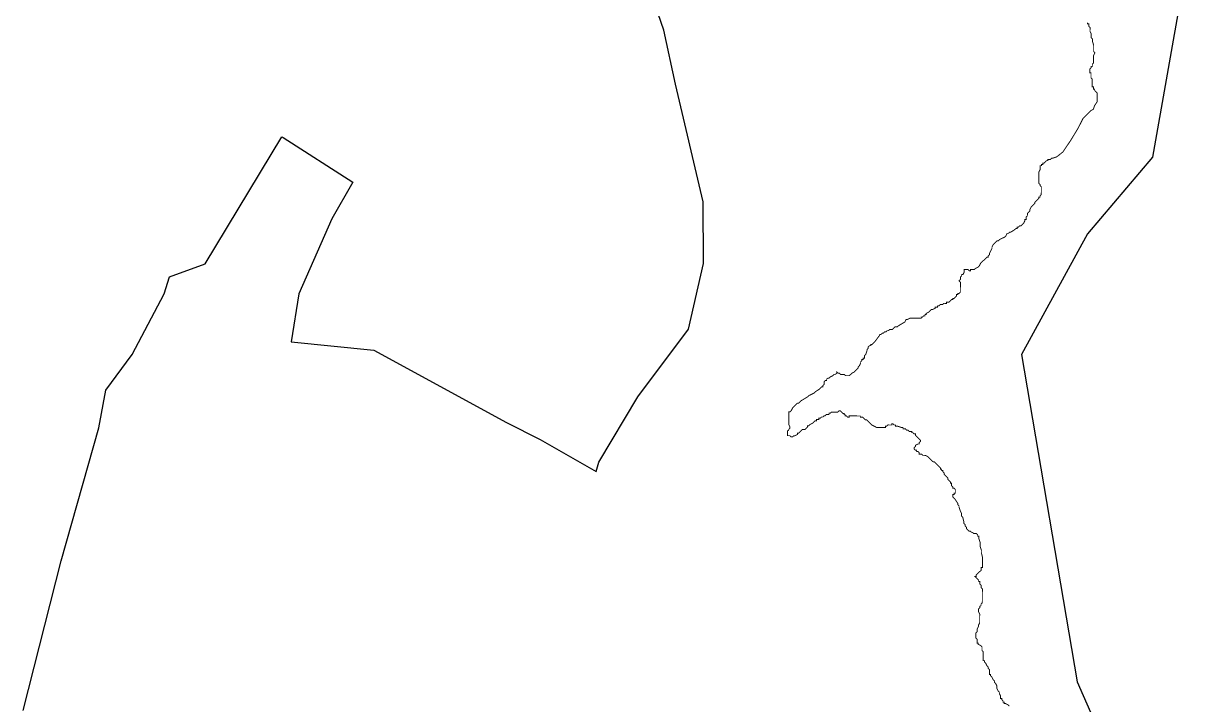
# Model space of a CAD drawing. Header units: metres. Extents: x 319662 to 323428, y 1852503 to 1859804.
# Drawn here: x 319666 to 323378, y 1855440 to 1857622 of the extents above; entities that cross this region are included whole.
import ezdxf

# ---------------------------------------------------------------- set-up
doc = ezdxf.new("R2010")
doc.units = ezdxf.units.M
doc.layers.add('HAZARDS LINE', color=1, linetype='Continuous')
doc.layers.add('village', color=3, linetype='Continuous')

msp = doc.modelspace()

# ---------------------------------------------------------------- linework, layer by layer
at = {"color": 3, "true_color": 0x00ff00, "flags": 128}
msp.add_lwpolyline([(320498.5, 1857256.2), (320721.7, 1857112.6)], dxfattribs=at)
at = {"layer": 'HAZARDS LINE', "lineweight": 18}
msp.add_lwpolyline([(323076.2, 1857623.9, 3.02, 3.02, 0), (323076.2, 1857619.9, 3.02, 3.02, 0), (323080.2, 1857619.9, 3.02, 3.02, 0), (323080.2, 1857615.8, 3.02, 3.02, 0), (323080.2, 1857611.8, 3.02, 3.02, 0), (323084.2, 1857607.8, 3.02, 3.02, 0), (323084.2, 1857603.7, 3.02, 3.02, 0), (323084.1, 1857595.7, 3.02, 3.02, 0), (323088.1, 1857587.6, 3.02, 3.02, 0), (323088, 1857579.6, 3.02, 3.02, 0), (323088, 1857575.5, 3.02, 3.02, 0), (323092, 1857571.5, 3.02, 3.02, 0), (323092, 1857567.5, 3.02, 3.02, 0), (323092, 1857563.4, 3.02, 3.02, 0), (323095.9, 1857551.3, 3.02, 3.02, 0), (323095.9, 1857543.3, 3.02, 3.02, 0), (323095.8, 1857539.3, 3.02, 3.02, 0), (323095.8, 1857531.2, 3.02, 3.02, 0), (323099.8, 1857527.2, 3.02, 3.02, 0), (323095.7, 1857519.1, 3.02, 3.02, 0), (323095.7, 1857515.1, 3.02, 3.02, 0), (323095.7, 1857507.1, 3.02, 3.02, 0), (323095.6, 1857503, 3.02, 3.02, 0), (323095.6, 1857499, 3.02, 3.02, 0), (323095.6, 1857495, 3.02, 3.02, 0), (323091.5, 1857491, 3.02, 3.02, 0), (323091.5, 1857487, 3.02, 3.02, 0), (323091.5, 1857482.9, 3.02, 3.02, 0), (323087.5, 1857483, 3.02, 3.02, 0), (323087.4, 1857478.9, 3.02, 3.02, 0), (323083.4, 1857474.9, 3.02, 3.02, 0), (323083.4, 1857470.9, 3.02, 3.02, 0), (323083.3, 1857462.9, 3.02, 3.02, 0), (323087.3, 1857462.8, 3.02, 3.02, 0), (323087.3, 1857458.8, 3.02, 3.02, 0), (323087.3, 1857454.8, 3.02, 3.02, 0), (323087.3, 1857450.8, 3.02, 3.02, 0), (323087.2, 1857446.7, 3.02, 3.02, 0), (323091.2, 1857442.7, 3.02, 3.02, 0), (323091.2, 1857438.7, 3.02, 3.02, 0), (323091.2, 1857434.7, 3.02, 3.02, 0), (323091.2, 1857430.6, 3.02, 3.02, 0), (323091.1, 1857426.6, 3.02, 3.02, 0), (323091.1, 1857418.6, 3.02, 3.02, 0), (323095.1, 1857418.5, 3.02, 3.02, 0), (323095.1, 1857414.5, 3.02, 3.02, 0), (323095.1, 1857410.5, 3.02, 3.02, 0), (323099.1, 1857410.5, 3.02, 3.02, 0), (323099.1, 1857406.4, 3.02, 3.02, 0), (323107.1, 1857398.3, 3.02, 3.02, 0), (323107, 1857386.3, 3.02, 3.02, 0), (323106.9, 1857370.2, 3.02, 3.02, 0), (323098.8, 1857358.1, 3.02, 3.02, 0), (323094.7, 1857346.1, 3.02, 3.02, 0), (323086.6, 1857342.1, 3.02, 3.02, 0), (323078.5, 1857334.1, 3.02, 3.02, 0), (323062.3, 1857318.1, 3.02, 3.02, 0), (323046, 1857286, 3.02, 3.02, 0), (323021.6, 1857245.9, 3.02, 3.02, 0), (322997.3, 1857209.8, 3.02, 3.02, 0), (322977, 1857193.9, 3.02, 3.02, 0), (322964.9, 1857189.9, 3.02, 3.02, 0), (322960.9, 1857189.9, 3.02, 3.02, 0), (322956.9, 1857185.9, 3.02, 3.02, 0), (322952.8, 1857186, 3.02, 3.02, 0), (322948.8, 1857186, 3.02, 3.02, 0), (322948.8, 1857182, 3.02, 3.02, 0), (322944.8, 1857182, 3.02, 3.02, 0), (322940.7, 1857178, 3.02, 3.02, 0), (322936.7, 1857174, 3.02, 3.02, 0), (322932.7, 1857174, 3.02, 3.02, 0), (322932.6, 1857170, 3.02, 3.02, 0), (322928.6, 1857170, 3.02, 3.02, 0), (322928.6, 1857166, 3.02, 3.02, 0), (322924.6, 1857166, 3.02, 3.02, 0), (322924.5, 1857162, 3.02, 3.02, 0), (322924.5, 1857158, 3.02, 3.02, 0), (322924.5, 1857153.9, 3.02, 3.02, 0), (322920.4, 1857145.9, 3.02, 3.02, 0), (322920.4, 1857141.9, 3.02, 3.02, 0), (322920.3, 1857125.8, 3.02, 3.02, 0), (322920.3, 1857121.8, 3.02, 3.02, 0), (322920.2, 1857117.7, 3.02, 3.02, 0), (322920.2, 1857113.7, 3.02, 3.02, 0), (322920.2, 1857109.7, 3.02, 3.02, 0), (322924.2, 1857105.6, 3.02, 3.02, 0), (322924.2, 1857101.6, 3.02, 3.02, 0), (322928.2, 1857097.6, 3.02, 3.02, 0), (322928.1, 1857093.5, 3.02, 3.02, 0), (322928.1, 1857089.5, 3.02, 3.02, 0), (322928.1, 1857085.5, 3.02, 3.02, 0), (322928.1, 1857081.5, 3.02, 3.02, 0), (322928, 1857077.4, 3.02, 3.02, 0), (322928, 1857073.4, 3.02, 3.02, 0), (322924, 1857069.4, 3.02, 3.02, 0), (322923.9, 1857065.4, 3.02, 3.02, 0), (322919.9, 1857065.4, 3.02, 3.02, 0), (322919.9, 1857061.4, 3.02, 3.02, 0), (322907.7, 1857049.4, 3.02, 3.02, 0), (322907.7, 1857045.4, 3.02, 3.02, 0), (322903.7, 1857041.4, 3.02, 3.02, 0), (322899.6, 1857037.4, 3.02, 3.02, 0), (322895.6, 1857033.4, 3.02, 3.02, 0), (322891.5, 1857025.3, 3.02, 3.02, 0), (322891.5, 1857021.3, 3.02, 3.02, 0), (322887.4, 1857017.3, 3.02, 3.02, 0), (322883.4, 1857013.3, 3.02, 3.02, 0), (322883.4, 1857009.3, 3.02, 3.02, 0), (322883.3, 1857005.3, 3.02, 3.02, 0), (322879.3, 1857001.3, 3.02, 3.02, 0), (322879.3, 1856997.2, 3.02, 3.02, 0), (322879.2, 1856993.2, 3.02, 3.02, 0), (322875.2, 1856993.2, 3.02, 3.02, 0), (322875.2, 1856989.2, 3.02, 3.02, 0), (322871.1, 1856981.2, 3.02, 3.02, 0), (322867.1, 1856977.2, 3.02, 3.02, 0), (322863, 1856973.2, 3.02, 3.02, 0), (322859, 1856973.2, 3.02, 3.02, 0), (322854.9, 1856969.2, 3.02, 3.02, 0), (322850.9, 1856969.2, 3.02, 3.02, 0), (322850.9, 1856965.2, 3.02, 3.02, 0), (322846.9, 1856965.2, 3.02, 3.02, 0), (322842.8, 1856961.2, 3.02, 3.02, 0), (322830.7, 1856953.3, 3.02, 3.02, 0), (322826.7, 1856953.3, 3.02, 3.02, 0), (322822.6, 1856949.3, 3.02, 3.02, 0), (322818.6, 1856949.3, 3.02, 3.02, 0), (322814.5, 1856941.3, 3.02, 3.02, 0), (322810.5, 1856937.3, 3.02, 3.02, 0), (322802.4, 1856933.3, 3.02, 3.02, 0), (322794.3, 1856929.3, 3.02, 3.02, 0), (322790.3, 1856925.3, 3.02, 3.02, 0), (322786.3, 1856925.4, 3.02, 3.02, 0), (322782.2, 1856921.4, 3.02, 3.02, 0), (322778.2, 1856917.4, 3.02, 3.02, 0), (322774.1, 1856913.4, 3.02, 3.02, 0), (322770, 1856905.3, 3.02, 3.02, 0), (322770, 1856901.3, 3.02, 3.02, 0), (322761.9, 1856885.3, 3.02, 3.02, 0), (322761.9, 1856881.2, 3.02, 3.02, 0), (322757.8, 1856877.2, 3.02, 3.02, 0), (322757.8, 1856873.2, 3.02, 3.02, 0), (322753.8, 1856873.2, 3.02, 3.02, 0), (322749.7, 1856869.2, 3.02, 3.02, 0), (322745.7, 1856865.2, 3.02, 3.02, 0), (322737.6, 1856857.2, 3.02, 3.02, 0), (322733.5, 1856853.2, 3.02, 3.02, 0), (322729.4, 1856845.2, 3.02, 3.02, 0), (322725.4, 1856841.2, 3.02, 3.02, 0), (322717.3, 1856837.2, 3.02, 3.02, 0), (322713.3, 1856833.2, 3.02, 3.02, 0), (322709.2, 1856833.3, 3.02, 3.02, 0), (322705.2, 1856833.3, 3.02, 3.02, 0), (322701.2, 1856833.3, 3.02, 3.02, 0), (322701.2, 1856829.3, 3.02, 3.02, 0), (322697.2, 1856829.3, 3.02, 3.02, 0), (322693.2, 1856833.4, 3.02, 3.02, 0), (322689.1, 1856833.4, 3.02, 3.02, 0), (322685.1, 1856833.4, 3.02, 3.02, 0), (322681.1, 1856833.4, 3.02, 3.02, 0), (322681.1, 1856829.4, 3.02, 3.02, 0), (322681, 1856825.4, 3.02, 3.02, 0), (322677, 1856817.4, 3.02, 3.02, 0), (322672.9, 1856817.4, 3.02, 3.02, 0), (322672.9, 1856813.4, 3.02, 3.02, 0), (322668.9, 1856809.4, 3.02, 3.02, 0), (322668.8, 1856805.3, 3.02, 3.02, 0), (322668.8, 1856801.3, 3.02, 3.02, 0), (322664.8, 1856797.3, 3.02, 3.02, 0), (322668.8, 1856793.3, 3.02, 3.02, 0), (322668.7, 1856789.2, 3.02, 3.02, 0), (322668.7, 1856785.2, 3.02, 3.02, 0), (322668.7, 1856781.2, 3.02, 3.02, 0), (322668.7, 1856777.2, 3.02, 3.02, 0), (322668.6, 1856769.1, 3.02, 3.02, 0), (322668.6, 1856765.1, 3.02, 3.02, 0), (322668.6, 1856761.1, 3.02, 3.02, 0), (322664.5, 1856757.1, 3.02, 3.02, 0), (322660.5, 1856757.1, 3.02, 3.02, 0), (322660.5, 1856753.1, 3.02, 3.02, 0), (322656.4, 1856753.1, 3.02, 3.02, 0), (322656.4, 1856749.1, 3.02, 3.02, 0), (322652.4, 1856745.1, 3.02, 3.02, 0), (322648.3, 1856741.1, 3.02, 3.02, 0), (322644.3, 1856741.1, 3.02, 3.02, 0), (322644.3, 1856737.1, 3.02, 3.02, 0), (322640.2, 1856737.1, 3.02, 3.02, 0), (322636.2, 1856733.1, 3.02, 3.02, 0), (322632.2, 1856729.1, 3.02, 3.02, 0), (322628.1, 1856729.1, 3.02, 3.02, 0), (322624.1, 1856729.1, 3.02, 3.02, 0), (322624.1, 1856725.1, 3.02, 3.02, 0), (322620.1, 1856725.1, 3.02, 3.02, 0), (322616, 1856725.2, 3.02, 3.02, 0), (322612, 1856721.2, 3.02, 3.02, 0), (322608, 1856721.2, 3.02, 3.02, 0), (322603.9, 1856721.2, 3.02, 3.02, 0), (322599.9, 1856717.2, 3.02, 3.02, 0), (322595.9, 1856717.2, 3.02, 3.02, 0), (322595.8, 1856713.2, 3.02, 3.02, 0), (322591.8, 1856713.2, 3.02, 3.02, 0), (322587.8, 1856713.3, 3.02, 3.02, 0), (322587.8, 1856709.2, 3.02, 3.02, 0), (322579.7, 1856705.3, 3.02, 3.02, 0), (322575.7, 1856705.3, 3.02, 3.02, 0), (322567.6, 1856697.3, 3.02, 3.02, 0), (322559.5, 1856693.3, 3.02, 3.02, 0), (322559.5, 1856689.3, 3.02, 3.02, 0), (322555.5, 1856689.3, 3.02, 3.02, 0), (322555.4, 1856685.3, 3.02, 3.02, 0), (322551.4, 1856685.3, 3.02, 3.02, 0), (322547.4, 1856681.3, 3.02, 3.02, 0), (322543.3, 1856681.3, 3.02, 3.02, 0), (322543.3, 1856677.3, 3.02, 3.02, 0), (322539.3, 1856677.3, 3.02, 3.02, 0), (322535.3, 1856677.4, 3.02, 3.02, 0), (322519.2, 1856677.5, 3.02, 3.02, 0), (322515.1, 1856677.5, 3.02, 3.02, 0), (322511.1, 1856677.5, 3.02, 3.02, 0), (322507.1, 1856677.5, 3.02, 3.02, 0), (322499, 1856673.6, 3.02, 3.02, 0), (322495, 1856673.6, 3.02, 3.02, 0), (322490.9, 1856665.6, 3.02, 3.02, 0), (322470.7, 1856653.6, 3.02, 3.02, 0), (322466.7, 1856649.6, 3.02, 3.02, 0), (322458.6, 1856649.7, 3.02, 3.02, 0), (322454.6, 1856645.7, 3.02, 3.02, 0), (322450.5, 1856641.7, 3.02, 3.02, 0), (322442.5, 1856641.7, 3.02, 3.02, 0), (322438.4, 1856637.7, 3.02, 3.02, 0), (322434.4, 1856637.7, 3.02, 3.02, 0), (322430.4, 1856633.7, 3.02, 3.02, 0), (322426.3, 1856633.8, 3.02, 3.02, 0), (322422.3, 1856629.8, 3.02, 3.02, 0), (322418.3, 1856629.8, 3.02, 3.02, 0), (322414.2, 1856625.8, 3.02, 3.02, 0), (322410.2, 1856625.8, 3.02, 3.02, 0), (322410.2, 1856621.8, 3.02, 3.02, 0), (322406.1, 1856617.8, 3.02, 3.02, 0), (322394, 1856601.8, 3.02, 3.02, 0), (322389.9, 1856597.8, 3.02, 3.02, 0), (322385.9, 1856593.8, 3.02, 3.02, 0), (322381.8, 1856593.8, 3.02, 3.02, 0), (322381.8, 1856589.8, 3.02, 3.02, 0), (322377.8, 1856589.8, 3.02, 3.02, 0), (322373.7, 1856585.8, 3.02, 3.02, 0), (322373.7, 1856581.8, 3.02, 3.02, 0), (322369.7, 1856577.8, 3.02, 3.02, 0), (322369.6, 1856573.7, 3.02, 3.02, 0), (322365.5, 1856561.7, 3.02, 3.02, 0), (322361.5, 1856557.7, 3.02, 3.02, 0), (322361.4, 1856549.6, 3.02, 3.02, 0), (322357.4, 1856549.7, 3.02, 3.02, 0), (322357.4, 1856545.6, 3.02, 3.02, 0), (322353.4, 1856545.7, 3.02, 3.02, 0), (322353.3, 1856541.6, 3.02, 3.02, 0), (322349.3, 1856537.6, 3.02, 3.02, 0), (322349.3, 1856533.6, 3.02, 3.02, 0), (322345.2, 1856525.6, 3.02, 3.02, 0), (322341.1, 1856521.6, 3.02, 3.02, 0), (322341.1, 1856517.6, 3.02, 3.02, 0), (322337.1, 1856513.6, 3.02, 3.02, 0), (322333, 1856509.6, 3.02, 3.02, 0), (322329, 1856505.6, 3.02, 3.02, 0), (322320.9, 1856501.6, 3.02, 3.02, 0), (322316.9, 1856497.6, 3.02, 3.02, 0), (322312.8, 1856493.6, 3.02, 3.02, 0), (322308.8, 1856493.6, 3.02, 3.02, 0), (322304.8, 1856493.6, 3.02, 3.02, 0), (322300.7, 1856493.7, 3.02, 3.02, 0), (322296.7, 1856497.7, 3.02, 3.02, 0), (322292.7, 1856497.7, 3.02, 3.02, 0), (322288.7, 1856497.8, 3.02, 3.02, 0), (322284.7, 1856497.8, 3.02, 3.02, 0), (322280.7, 1856501.8, 3.02, 3.02, 0), (322276.6, 1856501.9, 3.02, 3.02, 0), (322272.6, 1856505.9, 3.02, 3.02, 0), (322272.6, 1856501.9, 3.02, 3.02, 0), (322268.6, 1856497.9, 3.02, 3.02, 0), (322264.5, 1856497.9, 3.02, 3.02, 0), (322260.5, 1856493.9, 3.02, 3.02, 0), (322252.4, 1856489.9, 3.02, 3.02, 0), (322248.4, 1856485.9, 3.02, 3.02, 0), (322244.4, 1856486, 3.02, 3.02, 0), (322240.3, 1856482, 3.02, 3.02, 0), (322240.3, 1856477.9, 3.02, 3.02, 0), (322236.3, 1856478, 3.02, 3.02, 0), (322232.2, 1856474, 3.02, 3.02, 0), (322232.2, 1856469.9, 3.02, 3.02, 0), (322232.2, 1856465.9, 3.02, 3.02, 0), (322228.1, 1856461.9, 3.02, 3.02, 0), (322228.1, 1856457.9, 3.02, 3.02, 0), (322224.1, 1856457.9, 3.02, 3.02, 0), (322220, 1856453.9, 3.02, 3.02, 0), (322216, 1856449.9, 3.02, 3.02, 0), (322203.8, 1856441.9, 3.02, 3.02, 0), (322199.8, 1856437.9, 3.02, 3.02, 0), (322183.6, 1856430, 3.02, 3.02, 0), (322179.6, 1856426, 3.02, 3.02, 0), (322159.4, 1856414, 3.02, 3.02, 0), (322155.4, 1856410, 3.02, 3.02, 0), (322151.3, 1856406, 3.02, 3.02, 0), (322147.3, 1856406.1, 3.02, 3.02, 0), (322139.2, 1856398.1, 3.02, 3.02, 0), (322135.1, 1856394.1, 3.02, 3.02, 0), (322131.1, 1856390.1, 3.02, 3.02, 0), (322127, 1856382, 3.02, 3.02, 0), (322123, 1856378, 3.02, 3.02, 0), (322118.9, 1856378.1, 3.02, 3.02, 0), (322118.9, 1856374, 3.02, 3.02, 0), (322118.9, 1856366, 3.02, 3.02, 0), (322118.8, 1856357.9, 3.02, 3.02, 0), (322118.8, 1856349.9, 3.02, 3.02, 0), (322118.8, 1856345.9, 3.02, 3.02, 0), (322118.7, 1856341.8, 3.02, 3.02, 0), (322118.7, 1856337.8, 3.02, 3.02, 0), (322122.7, 1856329.7, 3.02, 3.02, 0), (322122.7, 1856325.7, 3.02, 3.02, 0), (322118.6, 1856321.7, 3.02, 3.02, 0), (322118.6, 1856317.7, 3.02, 3.02, 0), (322114.6, 1856317.7, 3.02, 3.02, 0), (322114.5, 1856313.7, 3.02, 3.02, 0), (322114.5, 1856309.7, 3.02, 3.02, 0), (322114.5, 1856305.6, 3.02, 3.02, 0), (322114.5, 1856301.6, 3.02, 3.02, 0), (322118.5, 1856301.6, 3.02, 3.02, 0), (322122.5, 1856301.6, 3.02, 3.02, 0), (322126.5, 1856297.5, 3.02, 3.02, 0), (322130.5, 1856297.5, 3.02, 3.02, 0), (322134.6, 1856301.5, 3.02, 3.02, 0), (322138.6, 1856301.5, 3.02, 3.02, 0), (322146.7, 1856305.4, 3.02, 3.02, 0), (322146.7, 1856309.5, 3.02, 3.02, 0), (322150.7, 1856309.4, 3.02, 3.02, 0), (322154.8, 1856313.4, 3.02, 3.02, 0), (322158.8, 1856317.4, 3.02, 3.02, 0), (322162.9, 1856321.4, 3.02, 3.02, 0), (322166.9, 1856321.4, 3.02, 3.02, 0), (322170.9, 1856321.4, 3.02, 3.02, 0), (322175, 1856325.4, 3.02, 3.02, 0), (322179, 1856329.4, 3.02, 3.02, 0), (322179, 1856333.4, 3.02, 3.02, 0), (322183.1, 1856333.4, 3.02, 3.02, 0), (322187.1, 1856337.4, 3.02, 3.02, 0), (322195.2, 1856341.4, 3.02, 3.02, 0), (322199.2, 1856345.4, 3.02, 3.02, 0), (322203.3, 1856349.4, 3.02, 3.02, 0), (322207.3, 1856349.3, 3.02, 3.02, 0), (322207.3, 1856353.4, 3.02, 3.02, 0), (322215.4, 1856353.3, 3.02, 3.02, 0), (322215.4, 1856357.3, 3.02, 3.02, 0), (322219.4, 1856357.3, 3.02, 3.02, 0), (322223.5, 1856361.3, 3.02, 3.02, 0), (322227.5, 1856361.3, 3.02, 3.02, 0), (322231.5, 1856365.3, 3.02, 3.02, 0), (322235.6, 1856365.3, 3.02, 3.02, 0), (322239.6, 1856369.3, 3.02, 3.02, 0), (322243.6, 1856369.2, 3.02, 3.02, 0), (322247.7, 1856369.2, 3.02, 3.02, 0), (322247.7, 1856373.2, 3.02, 3.02, 0), (322251.7, 1856373.2, 3.02, 3.02, 0), (322255.8, 1856377.2, 3.02, 3.02, 0), (322259.8, 1856377.2, 3.02, 3.02, 0), (322263.8, 1856377.2, 3.02, 3.02, 0), (322267.8, 1856377.1, 3.02, 3.02, 0), (322271.9, 1856377.1, 3.02, 3.02, 0), (322275.9, 1856377.1, 3.02, 3.02, 0), (322279.9, 1856381.1, 3.02, 3.02, 0), (322284, 1856381.1, 3.02, 3.02, 0), (322288, 1856377, 3.02, 3.02, 0), (322292, 1856373, 3.02, 3.02, 0), (322296, 1856372.9, 3.02, 3.02, 0), (322296, 1856368.9, 3.02, 3.02, 0), (322300, 1856368.9, 3.02, 3.02, 0), (322300, 1856364.9, 3.02, 3.02, 0), (322304, 1856364.9, 3.02, 3.02, 0), (322308, 1856360.8, 3.02, 3.02, 0), (322312, 1856360.8, 3.02, 3.02, 0), (322312, 1856364.8, 3.02, 3.02, 0), (322316, 1856364.8, 3.02, 3.02, 0), (322320.1, 1856364.8, 3.02, 3.02, 0), (322324.1, 1856364.7, 3.02, 3.02, 0), (322328.1, 1856364.7, 3.02, 3.02, 0), (322332.1, 1856364.7, 3.02, 3.02, 0), (322336.2, 1856364.7, 3.02, 3.02, 0), (322340.2, 1856364.6, 3.02, 3.02, 0), (322344.2, 1856364.6, 3.02, 3.02, 0), (322348.2, 1856364.6, 3.02, 3.02, 0), (322348.2, 1856360.6, 3.02, 3.02, 0), (322352.2, 1856360.5, 3.02, 3.02, 0), (322356.3, 1856360.5, 3.02, 3.02, 0), (322360.3, 1856356.5, 3.02, 3.02, 0), (322364.3, 1856352.4, 3.02, 3.02, 0), (322368.3, 1856352.4, 3.02, 3.02, 0), (322372.3, 1856348.3, 3.02, 3.02, 0), (322380.3, 1856340.2, 3.02, 3.02, 0), (322384.3, 1856336.2, 3.02, 3.02, 0), (322392.3, 1856332.1, 3.02, 3.02, 0), (322400.3, 1856328, 3.02, 3.02, 0), (322404.4, 1856328, 3.02, 3.02, 0), (322408.4, 1856328, 3.02, 3.02, 0), (322412.4, 1856328, 3.02, 3.02, 0), (322420.4, 1856327.9, 3.02, 3.02, 0), (322424.5, 1856327.9, 3.02, 3.02, 0), (322428.5, 1856327.9, 3.02, 3.02, 0), (322428.5, 1856331.9, 3.02, 3.02, 0), (322432.5, 1856331.9, 3.02, 3.02, 0), (322436.6, 1856335.9, 3.02, 3.02, 0), (322440.6, 1856335.8, 3.02, 3.02, 0), (322448.7, 1856335.8, 3.02, 3.02, 0), (322448.7, 1856339.8, 3.02, 3.02, 0), (322452.7, 1856339.8, 3.02, 3.02, 0), (322456.7, 1856335.7, 3.02, 3.02, 0), (322460.7, 1856335.7, 3.02, 3.02, 0), (322460.7, 1856331.7, 3.02, 3.02, 0), (322464.7, 1856331.7, 3.02, 3.02, 0), (322468.8, 1856331.6, 3.02, 3.02, 0), (322480.8, 1856327.5, 3.02, 3.02, 0), (322484.8, 1856327.5, 3.02, 3.02, 0), (322484.8, 1856323.5, 3.02, 3.02, 0), (322488.8, 1856323.5, 3.02, 3.02, 0), (322492.9, 1856323.5, 3.02, 3.02, 0), (322496.9, 1856319.4, 3.02, 3.02, 0), (322500.9, 1856319.4, 3.02, 3.02, 0), (322504.9, 1856315.3, 3.02, 3.02, 0), (322508.9, 1856315.3, 3.02, 3.02, 0), (322512.9, 1856315.3, 3.02, 3.02, 0), (322512.9, 1856311.3, 3.02, 3.02, 0), (322516.9, 1856311.2, 3.02, 3.02, 0), (322520.9, 1856307.2, 3.02, 3.02, 0), (322524.9, 1856307.2, 3.02, 3.02, 0), (322524.9, 1856303.1, 3.02, 3.02, 0), (322532.9, 1856295, 3.02, 3.02, 0), (322540.9, 1856286.9, 3.02, 3.02, 0), (322540.9, 1856282.9, 3.02, 3.02, 0), (322536.8, 1856278.9, 3.02, 3.02, 0), (322536.8, 1856274.9, 3.02, 3.02, 0), (322532.8, 1856274.9, 3.02, 3.02, 0), (322524.7, 1856270.9, 3.02, 3.02, 0), (322524.7, 1856266.9, 3.02, 3.02, 0), (322520.7, 1856262.9, 3.02, 3.02, 0), (322520.6, 1856258.9, 3.02, 3.02, 0), (322524.6, 1856254.8, 3.02, 3.02, 0), (322528.7, 1856254.8, 3.02, 3.02, 0), (322528.6, 1856250.8, 3.02, 3.02, 0), (322532.7, 1856250.8, 3.02, 3.02, 0), (322536.7, 1856246.7, 3.02, 3.02, 0), (322536.6, 1856242.7, 3.02, 3.02, 0), (322540.7, 1856242.7, 3.02, 3.02, 0), (322544.7, 1856242.6, 3.02, 3.02, 0), (322548.7, 1856238.6, 3.02, 3.02, 0), (322552.7, 1856238.6, 3.02, 3.02, 0), (322556.7, 1856238.5, 3.02, 3.02, 0), (322564.7, 1856234.5, 3.02, 3.02, 0), (322576.7, 1856222.3, 3.02, 3.02, 0), (322580.7, 1856218.3, 3.02, 3.02, 0), (322584.8, 1856218.2, 3.02, 3.02, 0), (322592.8, 1856210.1, 3.02, 3.02, 0), (322596.8, 1856206.1, 3.02, 3.02, 0), (322600.8, 1856202, 3.02, 3.02, 0), (322604.8, 1856198, 3.02, 3.02, 0), (322604.7, 1856194, 3.02, 3.02, 0), (322608.8, 1856194, 3.02, 3.02, 0), (322608.7, 1856189.9, 3.02, 3.02, 0), (322612.8, 1856189.9, 3.02, 3.02, 0), (322612.7, 1856185.9, 3.02, 3.02, 0), (322616.7, 1856181.8, 3.02, 3.02, 0), (322616.7, 1856177.8, 3.02, 3.02, 0), (322620.7, 1856173.8, 3.02, 3.02, 0), (322628.7, 1856165.7, 3.02, 3.02, 0), (322628.7, 1856161.6, 3.02, 3.02, 0), (322632.7, 1856157.6, 3.02, 3.02, 0), (322636.7, 1856153.5, 3.02, 3.02, 0), (322636.7, 1856149.5, 3.02, 3.02, 0), (322640.7, 1856149.5, 3.02, 3.02, 0), (322640.7, 1856145.5, 3.02, 3.02, 0), (322640.6, 1856141.4, 3.02, 3.02, 0), (322644.6, 1856137.4, 3.02, 3.02, 0), (322644.6, 1856133.4, 3.02, 3.02, 0), (322648.6, 1856133.3, 3.02, 3.02, 0), (322652.6, 1856129.3, 3.02, 3.02, 0), (322652.6, 1856125.3, 3.02, 3.02, 0), (322652.6, 1856121.2, 3.02, 3.02, 0), (322652.6, 1856117.2, 3.02, 3.02, 0), (322648.5, 1856117.2, 3.02, 3.02, 0), (322648.5, 1856113.2, 3.02, 3.02, 0), (322644.5, 1856113.2, 3.02, 3.02, 0), (322644.5, 1856109.2, 3.02, 3.02, 0), (322644.4, 1856105.2, 3.02, 3.02, 0), (322648.4, 1856101.1, 3.02, 3.02, 0), (322652.4, 1856097.1, 3.02, 3.02, 0), (322660.4, 1856085, 3.02, 3.02, 0), (322660.4, 1856080.9, 3.02, 3.02, 0), (322664.4, 1856076.9, 3.02, 3.02, 0), (322664.4, 1856072.9, 3.02, 3.02, 0), (322668.3, 1856060.8, 3.02, 3.02, 0), (322672.3, 1856052.7, 3.02, 3.02, 0), (322672.2, 1856044.6, 3.02, 3.02, 0), (322676.2, 1856040.6, 3.02, 3.02, 0), (322680.2, 1856024.5, 3.02, 3.02, 0), (322680.1, 1856020.5, 3.02, 3.02, 0), (322684.1, 1856016.4, 3.02, 3.02, 0), (322684.1, 1856012.4, 3.02, 3.02, 0), (322688.1, 1856008.3, 3.02, 3.02, 0), (322688.1, 1856004.3, 3.02, 3.02, 0), (322692.1, 1856000.3, 3.02, 3.02, 0), (322696.1, 1855996.2, 3.02, 3.02, 0), (322700.1, 1855996.2, 3.02, 3.02, 0), (322704.1, 1855992.1, 3.02, 3.02, 0), (322708.1, 1855992.1, 3.02, 3.02, 0), (322712.1, 1855988.1, 3.02, 3.02, 0), (322720.2, 1855988, 3.02, 3.02, 0), (322724.2, 1855984, 3.02, 3.02, 0), (322724.2, 1855979.9, 3.02, 3.02, 0), (322728.2, 1855979.9, 3.02, 3.02, 0), (322728.1, 1855971.9, 3.02, 3.02, 0), (322732.1, 1855959.8, 3.02, 3.02, 0), (322732.1, 1855955.7, 3.02, 3.02, 0), (322732, 1855951.7, 3.02, 3.02, 0), (322732, 1855947.7, 3.02, 3.02, 0), (322736, 1855935.6, 3.02, 3.02, 0), (322735.9, 1855931.6, 3.02, 3.02, 0), (322735.9, 1855927.5, 3.02, 3.02, 0), (322739.8, 1855911.4, 3.02, 3.02, 0), (322739.8, 1855903.4, 3.02, 3.02, 0), (322739.8, 1855899.3, 3.02, 3.02, 0), (322739.7, 1855895.3, 3.02, 3.02, 0), (322739.7, 1855891.3, 3.02, 3.02, 0), (322739.7, 1855887.3, 3.02, 3.02, 0), (322739.7, 1855883.2, 3.02, 3.02, 0), (322739.6, 1855879.2, 3.02, 3.02, 0), (322735.6, 1855879.2, 3.02, 3.02, 0), (322735.6, 1855875.2, 3.02, 3.02, 0), (322735.6, 1855871.2, 3.02, 3.02, 0), (322731.5, 1855867.2, 3.02, 3.02, 0), (322723.4, 1855859.2, 3.02, 3.02, 0), (322719.4, 1855855.2, 3.02, 3.02, 0), (322719.3, 1855851.2, 3.02, 3.02, 0), (322715.3, 1855851.2, 3.02, 3.02, 0), (322719.3, 1855847.1, 3.02, 3.02, 0), (322723.3, 1855843.1, 3.02, 3.02, 0), (322727.3, 1855839, 3.02, 3.02, 0), (322727.3, 1855835, 3.02, 3.02, 0), (322731.3, 1855835, 3.02, 3.02, 0), (322731.3, 1855831, 3.02, 3.02, 0), (322731.3, 1855826.9, 3.02, 3.02, 0), (322735.3, 1855822.9, 3.02, 3.02, 0), (322735.2, 1855818.9, 3.02, 3.02, 0), (322735.2, 1855814.9, 3.02, 3.02, 0), (322739.2, 1855810.8, 3.02, 3.02, 0), (322739.2, 1855802.8, 3.02, 3.02, 0), (322739.1, 1855798.7, 3.02, 3.02, 0), (322739.1, 1855794.7, 3.02, 3.02, 0), (322739.1, 1855790.7, 3.02, 3.02, 0), (322739.1, 1855786.7, 3.02, 3.02, 0), (322739, 1855782.6, 3.02, 3.02, 0), (322739, 1855778.6, 3.02, 3.02, 0), (322739, 1855774.6, 3.02, 3.02, 0), (322739, 1855770.6, 3.02, 3.02, 0), (322738.9, 1855766.5, 3.02, 3.02, 0), (322734.9, 1855762.5, 3.02, 3.02, 0), (322734.9, 1855758.5, 3.02, 3.02, 0), (322730.8, 1855754.5, 3.02, 3.02, 0), (322730.8, 1855750.5, 3.02, 3.02, 0), (322726.8, 1855746.5, 3.02, 3.02, 0), (322726.7, 1855742.5, 3.02, 3.02, 0), (322726.7, 1855738.4, 3.02, 3.02, 0), (322730.7, 1855730.4, 3.02, 3.02, 0), (322730.6, 1855722.3, 3.02, 3.02, 0), (322730.6, 1855718.3, 3.02, 3.02, 0), (322730.6, 1855714.3, 3.02, 3.02, 0), (322730.5, 1855706.2, 3.02, 3.02, 0), (322730.5, 1855702.2, 3.02, 3.02, 0), (322726.4, 1855694.2, 3.02, 3.02, 0), (322726.4, 1855690.1, 3.02, 3.02, 0), (322722.3, 1855682.1, 3.02, 3.02, 0), (322722.3, 1855674.1, 3.02, 3.02, 0), (322718.2, 1855670.1, 3.02, 3.02, 0), (322718.2, 1855666, 3.02, 3.02, 0), (322718.2, 1855658, 3.02, 3.02, 0), (322718.1, 1855654, 3.02, 3.02, 0), (322722.1, 1855649.9, 3.02, 3.02, 0), (322722.1, 1855641.9, 3.02, 3.02, 0), (322722.1, 1855637.8, 3.02, 3.02, 0), (322726.1, 1855637.8, 3.02, 3.02, 0), (322726.1, 1855633.8, 3.02, 3.02, 0), (322734.1, 1855629.7, 3.02, 3.02, 0), (322738.1, 1855625.7, 3.02, 3.02, 0), (322738.1, 1855621.6, 3.02, 3.02, 0), (322738, 1855617.6, 3.02, 3.02, 0), (322738, 1855613.6, 3.02, 3.02, 0), (322742, 1855609.5, 3.02, 3.02, 0), (322741.9, 1855593.4, 3.02, 3.02, 0), (322741.9, 1855585.4, 3.02, 3.02, 0), (322741.8, 1855581.4, 3.02, 3.02, 0), (322745.9, 1855581.4, 3.02, 3.02, 0), (322745.8, 1855577.3, 3.02, 3.02, 0), (322749.8, 1855573.3, 3.02, 3.02, 0), (322753.8, 1855565.2, 3.02, 3.02, 0), (322757.8, 1855561.2, 3.02, 3.02, 0), (322757.8, 1855557.1, 3.02, 3.02, 0), (322761.8, 1855553.1, 3.02, 3.02, 0), (322761.7, 1855545, 3.02, 3.02, 0), (322761.7, 1855541, 3.02, 3.02, 0), (322761.7, 1855537, 3.02, 3.02, 0), (322765.7, 1855537, 3.02, 3.02, 0), (322765.7, 1855532.9, 3.02, 3.02, 0), (322769.7, 1855528.9, 3.02, 3.02, 0), (322773.7, 1855520.8, 3.02, 3.02, 0), (322777.7, 1855516.8, 3.02, 3.02, 0), (322777.6, 1855512.7, 3.02, 3.02, 0), (322781.6, 1855508.7, 3.02, 3.02, 0), (322785.6, 1855500.6, 3.02, 3.02, 0), (322785.6, 1855496.6, 3.02, 3.02, 0), (322785.6, 1855492.6, 3.02, 3.02, 0), (322789.5, 1855484.5, 3.02, 3.02, 0), (322793.5, 1855480.4, 3.02, 3.02, 0), (322793.5, 1855476.4, 3.02, 3.02, 0), (322797.5, 1855468.3, 3.02, 3.02, 0), (322797.4, 1855460.3, 3.02, 3.02, 0), (322801.5, 1855460.3, 3.02, 3.02, 0), (322801.4, 1855456.2, 3.02, 3.02, 0), (322805.4, 1855452.2, 3.02, 3.02, 0), (322805.4, 1855448.2, 3.02, 3.02, 0), (322809.4, 1855448.1, 3.02, 3.02, 0), (322809.4, 1855444.1, 3.02, 3.02, 0), (322813.4, 1855444.1, 3.02, 3.02, 0), (322821.5, 1855440, 3.02, 3.02, 0), (322825.5, 1855436, 3.02, 3.02, 0)], format="xyseb", dxfattribs=at)
at = {"layer": 'village', "color": 3, "true_color": 0x00ff00}
for points in [[(323378.3, 1857725.7, 0), (323284.6, 1857193, 0), (323076, 1856948.2, 0), (322864.2, 1856561.2, 0), (323043.3, 1855513.1, 0)], [(320721.7, 1857112.6, 0), (320654.9, 1856995.8, 0), (320548.8, 1856756, 0), (320524.9, 1856601.6, 0), (320789.7, 1856574.8, 0), (321214.3, 1856343.9, 0), (321322.2, 1856289.2, 0), (321501.8, 1856187.2, 0), (321510.6, 1856216.7, 0), (321635.5, 1856426.1, 0), (321798, 1856643, 0), (321845.6, 1856853, 0), (321844.6, 1857050.3, 0), (321755.5, 1857426.5, 0), (321718.5, 1857599.7, 0), (321700.5, 1857651.5, 0)], [(319665.7, 1855422.2, 0), (319787.2, 1855900.7, 0), (319908.5, 1856327.2, 0), (319930.6, 1856447.3, 0), (320014.9, 1856561.3, 0), (320117.2, 1856755.4, 0), (320134.9, 1856810.6, 0), (320248.9, 1856852, 0), (320494.7, 1857258.7, 0), (320498.5, 1857256.2, 0)], [(323043.3, 1855513.1, 0), (323212.5, 1855126.9, 0)]]:
    msp.add_polyline3d(points, dxfattribs=at)

doc.saveas('drawing.dxf')
